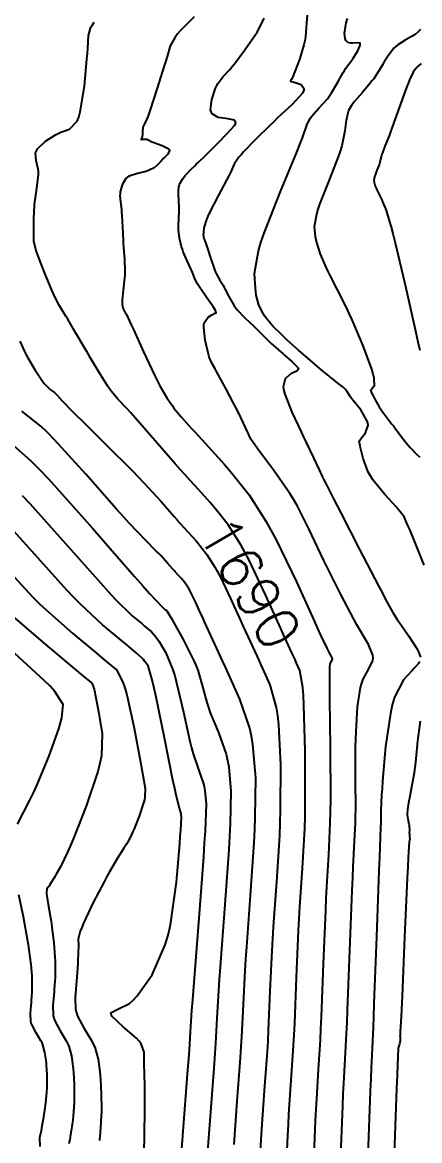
# Model space of a CAD drawing. Header units: metres. Extents: x 837117 to 838479, y 1189012 to 1191015.
# Drawn here: x 837626.3 to 837662.7, y 1189890.9 to 1189993.2 of the extents above; entities that cross this region are included whole.
import ezdxf

# ---------------------------------------------------------------- set-up
doc = ezdxf.new("R2010")
doc.units = ezdxf.units.M
doc.header["$LTSCALE"] = 0.3
doc.layers.add('COTAS 10', color=1, linetype='Continuous')
doc.layers.add('COTAS INT', color=252, linetype='Continuous')
doc.styles.get("Standard").update_dxf_attribs({"font": 'simplex.shx'})

msp = doc.modelspace()

# ---------------------------------------------------------------- linework, layer by layer
at = {"layer": 'COTAS 10'}
for points in [[(837650.42, 1189887.27), (837650.6, 1189891.33), (837650.65, 1189892.34), (837650.7, 1189893.31), (837650.91, 1189896.42), (837651.12, 1189899.57), (837651.18, 1189900.56), (837651.23, 1189901.6), (837651.41, 1189905.81), (837651.59, 1189910.11), (837651.65, 1189911.21), (837651.71, 1189912.28), (837651.95, 1189915.81), (837652.15, 1189919.45), (837652.18, 1189920.58), (837652.2, 1189921.77), (837652.19, 1189926.52), (837652.07, 1189930.76), (837652.03, 1189931.63), (837651.97, 1189932.36), (837651.7, 1189933.92), (837651.41, 1189934.58), (837651.33, 1189934.75), (837651.26, 1189934.91), (837651, 1189935.46), (837650.49, 1189936.59), (837650.25, 1189937.12), (837649.96, 1189937.75), (837648.58, 1189940.79), (837647.05, 1189944.01), (837646.66, 1189944.75), (837646.3, 1189945.41), (837645.13, 1189947.25), (837644.07, 1189948.6), (837643.78, 1189948.95), (837643.49, 1189949.3), (837642.43, 1189950.47), (837641.66, 1189951.31), (837641.17, 1189951.85), (837640.75, 1189952.32), (837640.3, 1189952.83), (837636.62, 1189957.05), (837636.23, 1189957.49), (837635.89, 1189957.87), (837635.05, 1189958.76), (837634.46, 1189959.45), (837634.28, 1189959.7), (837634.09, 1189959.97), (837633.34, 1189961.18), (837632.53, 1189962.57), (837632.3, 1189962.96), (837632.07, 1189963.35), (837631.22, 1189964.79), (837630.47, 1189966.06), (837630.3, 1189966.34), (837630.14, 1189966.6), (837629.72, 1189967.29), (837629.31, 1189968.07), (837629.17, 1189968.38), (837629.02, 1189968.74), (837628.34, 1189970.35), (837627.72, 1189971.94), (837627.6, 1189972.27), (837627.51, 1189972.56), (837627.35, 1189973.2), (837627.35, 1189973.73), (837627.35, 1189973.94), (837627.35, 1189974.18), (837627.37, 1189975.27), (837627.43, 1189976.52), (837627.46, 1189976.85), (837627.5, 1189977.18), (837627.67, 1189978.31), (837627.78, 1189979.33), (837627.78, 1189979.58), (837627.76, 1189979.82), (837627.57, 1189980.6), (837627.53, 1189981.3), (837627.6, 1189981.49), (837627.71, 1189981.68), (837628.43, 1189982.36), (837629.34, 1189982.94), (837629.58, 1189983.07), (837629.82, 1189983.18), (837630.64, 1189983.47), (837631.32, 1189984.19), (837631.47, 1189984.57), (837631.61, 1189985.04), (837631.99, 1189987.41), (837632.22, 1189989.88), (837632.27, 1189990.41), (837632.3, 1189990.88), (837632.36, 1189992.03), (837632.58, 1189992.8), (837632.72, 1189993.03), (837632.88, 1189993.27)], [(837662.75, 1189992.6), (837662.53, 1189992.38), (837662.24, 1189992.14), (837662.12, 1189992.06), (837661.98, 1189991.97), (837661.34, 1189991.63), (837660.66, 1189991.19), (837660.49, 1189991.05), (837660.33, 1189990.9), (837659.84, 1189990.28), (837659.43, 1189989.63), (837659.32, 1189989.46), (837659.22, 1189989.29), (837658.88, 1189988.71), (837658.46, 1189988.08), (837658.3, 1189987.88), (837658.14, 1189987.67), (837657.4, 1189986.8), (837656.7, 1189985.99), (837656.56, 1189985.8), (837656.43, 1189985.64), (837656.16, 1189985.19), (837656.02, 1189984.7), (837655.99, 1189984.51), (837655.95, 1189984.29), (837655.83, 1189983.32), (837655.53, 1189981.93), (837655.38, 1189981.46), (837655.2, 1189980.94), (837654.34, 1189978.75), (837653.5, 1189976.61), (837653.34, 1189976.13), (837653.21, 1189975.7), (837653.02, 1189974.53), (837653.1, 1189973.63), (837653.16, 1189973.36), (837653.23, 1189973.09), (837653.57, 1189972.02), (837654.07, 1189970.83), (837654.23, 1189970.49), (837654.4, 1189970.13), (837655.11, 1189968.77), (837655.94, 1189967.13), (837656.19, 1189966.59), (837656.45, 1189966.01), (837657.45, 1189963.64), (837658.25, 1189961.49), (837658.38, 1189961.06), (837658.48, 1189960.69), (837658.49, 1189959.95), (837658.29, 1189959.71), (837658.25, 1189959.66), (837658.22, 1189959.62), (837658.16, 1189959.55), (837658.22, 1189959.41), (837658.26, 1189959.33), (837658.31, 1189959.23), (837658.6, 1189958.69), (837658.97, 1189958.04), (837659.09, 1189957.86), (837659.21, 1189957.69), (837659.66, 1189957.07), (837660.13, 1189956.47), (837660.26, 1189956.3), (837660.38, 1189956.14), (837660.81, 1189955.56), (837661.21, 1189955.02), (837661.32, 1189954.88), (837661.43, 1189954.75), (837661.8, 1189954.33), (837662.42, 1189953.7), (837662.69, 1189953.44)], [(837637.45, 1189889.24), (837637.5, 1189891.94), (837637.51, 1189893.19), (837637.52, 1189894.67), (837637.52, 1189895.26), (837637.52, 1189895.78), (837637.49, 1189897.05), (837637.46, 1189897.84), (837637.45, 1189898.05), (837637.45, 1189898.26), (837637.46, 1189898.97), (837637.17, 1189899.75), (837636.99, 1189899.99), (837636.76, 1189900.25), (837635.55, 1189901.29), (837634.54, 1189902.23), (837634.44, 1189902.41), (837634.42, 1189902.57), (837634.98, 1189902.88), (837636.13, 1189903.44), (837636.47, 1189903.75), (837636.82, 1189904.12), (837638.18, 1189906.05), (837639.39, 1189908.79), (837639.65, 1189909.68), (837639.88, 1189910.63), (837640.43, 1189914.53), (837640.71, 1189918.05), (837640.76, 1189918.75), (837640.8, 1189919.33), (837640.86, 1189920.46), (837640.83, 1189920.81), (837640.81, 1189920.9), (837640.79, 1189921), (837640.68, 1189921.31), (837640.38, 1189922.49), (837640.25, 1189923.12), (837640.09, 1189923.88), (837639.31, 1189927.75), (837638.51, 1189931.63), (837638.34, 1189932.41), (837638.18, 1189933.06), (837637.81, 1189934.33), (837637.5, 1189934.78), (837637.39, 1189934.91), (837637.26, 1189935.04), (837636.72, 1189935.54), (837635.87, 1189936.25), (837635.56, 1189936.51), (837635.21, 1189936.8), (837633.66, 1189938.1), (837631.66, 1189939.94), (837631.04, 1189940.58), (837630.38, 1189941.27), (837627.72, 1189944.22), (837625.28, 1189946.95)]]:
    msp.add_lwpolyline(points, dxfattribs=at)
at = {"layer": 'COTAS INT'}
for points in [[(837652.43, 1189994.59), (837652.32, 1189993.19), (837652.22, 1189991.91), (837652.16, 1189991.55), (837652.08, 1189991.19), (837651.68, 1189989.85), (837651.25, 1189988.74), (837651.16, 1189988.52), (837651.08, 1189988.33), (837650.91, 1189987.97), (837650.85, 1189987.88), (837650.85, 1189987.86), (837650.85, 1189987.85), (837650.88, 1189987.83), (837651.07, 1189987.79), (837651.16, 1189987.77), (837651.27, 1189987.74), (837651.83, 1189987.57), (837652.11, 1189987.17), (837652.05, 1189986.99), (837651.93, 1189986.77), (837650.99, 1189985.74), (837649.67, 1189984.5), (837649.31, 1189984.15), (837648.94, 1189983.8), (837647.63, 1189982.52), (837646.54, 1189981.39), (837646.32, 1189981.13), (837646.12, 1189980.9), (837645.7, 1189980.25), (837645.35, 1189979.5), (837645.21, 1189979.21), (837645.03, 1189978.87), (837644.22, 1189977.35), (837643.44, 1189975.83), (837643.29, 1189975.49), (837643.16, 1189975.2), (837642.92, 1189974.44), (837642.88, 1189974.01), (837642.88, 1189973.91), (837642.87, 1189973.83), (837642.88, 1189973.61), (837642.91, 1189973.47), (837642.93, 1189973.43), (837642.94, 1189973.39), (837643, 1189973.24), (837643.13, 1189972.9), (837643.19, 1189972.74), (837643.25, 1189972.54), (837643.56, 1189971.6), (837643.9, 1189970.61), (837643.99, 1189970.39), (837644.08, 1189970.19), (837644.37, 1189969.65), (837644.68, 1189969.18), (837644.76, 1189969.02), (837644.85, 1189968.85), (837645.2, 1189968.14), (837645.65, 1189967.36), (837645.81, 1189967.14), (837645.98, 1189966.93), (837646.7, 1189966.17), (837647.45, 1189965.47), (837647.63, 1189965.29), (837647.81, 1189965.12), (837648.36, 1189964.57), (837648.83, 1189964.1), (837648.96, 1189963.98), (837649.08, 1189963.86), (837649.51, 1189963.48), (837649.98, 1189963.06), (837650.14, 1189962.93), (837650.3, 1189962.79), (837650.98, 1189962.21), (837651.5, 1189961.69), (837651.56, 1189961.58), (837651.59, 1189961.49), (837651.42, 1189961.3), (837651.01, 1189961.14), (837650.89, 1189961.07), (837650.78, 1189961), (837650.36, 1189960.61), (837650.19, 1189959.87), (837650.24, 1189959.56), (837650.33, 1189959.21), (837650.97, 1189957.56), (837651.82, 1189955.75), (837652.04, 1189955.28), (837652.25, 1189954.84), (837652.94, 1189953.37), (837653.46, 1189952.27), (837653.56, 1189952.06), (837653.64, 1189951.89), (837653.77, 1189951.62), (837653.77, 1189951.6), (837653.77, 1189951.6), (837653.78, 1189951.6), (837653.79, 1189951.58), (837653.85, 1189951.47), (837653.89, 1189951.39), (837653.93, 1189951.31), (837654.16, 1189950.86), (837654.79, 1189949.62), (837655.09, 1189949.04), (837655.44, 1189948.35), (837657.16, 1189945), (837658.89, 1189941.66), (837659.25, 1189940.98), (837659.55, 1189940.4), (837660.21, 1189939.22), (837660.62, 1189938.59), (837660.77, 1189938.36), (837660.94, 1189938.12), (837661.66, 1189937.06), (837662.33, 1189936.03), (837662.46, 1189935.81), (837662.57, 1189935.61), (837662.74, 1189935.12)], [(837642.03, 1189993.75), (837640.76, 1189992.48), (837640.5, 1189992.18), (837640.29, 1189991.9), (837639.85, 1189991.11), (837639.56, 1189990.13), (837639.44, 1189989.73), (837639.3, 1189989.28), (837638.65, 1189987.21), (837638.01, 1189985.24), (837637.88, 1189984.86), (837637.76, 1189984.54), (837637.5, 1189983.96), (837637.39, 1189983.78), (837637.36, 1189983.71), (837637.35, 1189983.63), (837637.32, 1189983.28), (837637.3, 1189982.93), (837637.28, 1189982.86), (837637.27, 1189982.79), (837637.2, 1189982.62), (837637.17, 1189982.55), (837637.18, 1189982.53), (837637.2, 1189982.53), (837637.36, 1189982.55), (837637.58, 1189982.56), (837637.64, 1189982.56), (837637.69, 1189982.54), (837637.87, 1189982.46), (837638.17, 1189982.32), (837638.29, 1189982.27), (837638.43, 1189982.21), (837639.1, 1189981.97), (837639.66, 1189981.69), (837639.73, 1189981.6), (837639.77, 1189981.52), (837639.63, 1189981.19), (837639.31, 1189980.87), (837639.23, 1189980.8), (837639.17, 1189980.72), (837638.96, 1189980.49), (837638.77, 1189980.28), (837638.71, 1189980.22), (837638.64, 1189980.16), (837638.36, 1189979.92), (837637.93, 1189979.7), (837637.78, 1189979.64), (837637.6, 1189979.58), (837636.84, 1189979.42), (837636.09, 1189979.16), (837635.93, 1189979.06), (837635.79, 1189978.94), (837635.43, 1189978.38), (837635.27, 1189977.74), (837635.25, 1189977.57), (837635.24, 1189977.4), (837635.28, 1189976.81), (837635.37, 1189976.11), (837635.39, 1189975.87), (837635.41, 1189975.61), (837635.47, 1189974.51), (837635.53, 1189973.3), (837635.55, 1189972.98), (837635.56, 1189972.66), (837635.65, 1189971.55), (837635.68, 1189970.46), (837635.68, 1189970.15), (837635.66, 1189969.85), (837635.55, 1189968.74), (837635.45, 1189967.8), (837635.44, 1189967.6), (837635.44, 1189967.43), (837635.53, 1189967.01), (837635.67, 1189966.78), (837635.7, 1189966.72), (837635.73, 1189966.67), (837635.83, 1189966.5), (837636.13, 1189965.88), (837636.28, 1189965.55), (837636.47, 1189965.14), (837637.41, 1189963.07), (837638.44, 1189960.88), (837638.68, 1189960.4), (837638.9, 1189959.97), (837639.53, 1189958.86), (837640.04, 1189958.13), (837640.18, 1189957.94), (837640.32, 1189957.75), (837640.83, 1189957.13), (837641.53, 1189956.35), (837641.79, 1189956.06), (837642.08, 1189955.75), (837643.34, 1189954.4), (837644.8, 1189952.78), (837645.2, 1189952.31), (837645.6, 1189951.82), (837647.05, 1189949.98), (837648.6, 1189947.58), (837649.06, 1189946.76), (837649.54, 1189945.86), (837651.39, 1189942.02), (837653, 1189938.47), (837653.32, 1189937.75), (837653.6, 1189937.15), (837654.16, 1189935.96), (837654.36, 1189935.58), (837654.41, 1189935.5), (837654.45, 1189935.41), (837654.58, 1189935.19), (837654.65, 1189935.02), (837654.66, 1189934.98), (837654.66, 1189934.94), (837654.59, 1189934.81), (837654.5, 1189934.65), (837654.48, 1189934.58), (837654.46, 1189934.52), (837654.42, 1189934.22), (837654.41, 1189932.88), (837654.41, 1189932.16), (837654.42, 1189931.29), (837654.47, 1189926.89), (837654.5, 1189922.1), (837654.48, 1189920.98), (837654.46, 1189919.96), (837654.33, 1189917.05), (837654.15, 1189914.11), (837654.09, 1189913.07), (837654.04, 1189911.94), (837653.84, 1189907.05), (837653.65, 1189902.21), (837653.6, 1189901.11), (837653.55, 1189900.11), (837653.38, 1189897.39), (837653.21, 1189894.71), (837653.16, 1189893.75), (837653.11, 1189892.68), (837652.92, 1189888.03)], [(837655.41, 1189888.79), (837655.62, 1189894.04), (837655.67, 1189895.15), (837655.72, 1189896.11), (837655.84, 1189898.36), (837655.97, 1189900.67), (837656.02, 1189901.66), (837656.07, 1189902.82), (837656.28, 1189908.29), (837656.49, 1189913.77), (837656.54, 1189914.93), (837656.58, 1189915.94), (837656.71, 1189918.29), (837656.79, 1189919.98), (837656.8, 1189920.57), (837656.81, 1189921.22), (837656.79, 1189923.99), (837656.8, 1189926.91), (837656.81, 1189927.64), (837656.84, 1189928.33), (837656.98, 1189930.58), (837657.26, 1189932.35), (837657.36, 1189932.75), (837657.48, 1189933.11), (837658.02, 1189934.07), (837658.39, 1189934.83), (837658.4, 1189935.07), (837658.37, 1189935.32), (837657.97, 1189936.29), (837657.18, 1189937.63), (837656.92, 1189938.1), (837656.64, 1189938.62), (837655.46, 1189940.86), (837654.23, 1189943.32), (837653.91, 1189943.97), (837653.6, 1189944.61), (837652.56, 1189946.83), (837651.48, 1189948.96), (837651.14, 1189949.55), (837650.78, 1189950.13), (837649.33, 1189952.23), (837648.05, 1189953.94), (837647.8, 1189954.27), (837647.59, 1189954.56), (837647.22, 1189955.1), (837647.07, 1189955.43), (837647, 1189955.57), (837646.92, 1189955.75), (837646.54, 1189956.56), (837646.02, 1189957.64), (837645.85, 1189957.98), (837645.67, 1189958.33), (837644.93, 1189959.74), (837644.24, 1189961.01), (837644.09, 1189961.28), (837643.96, 1189961.52), (837643.64, 1189962.05), (837643.43, 1189962.55), (837643.36, 1189962.76), (837643.3, 1189963), (837643.04, 1189964.15), (837642.91, 1189965.3), (837642.92, 1189965.54), (837642.96, 1189965.75), (837643.3, 1189966.26), (837643.71, 1189966.5), (837643.79, 1189966.54), (837643.87, 1189966.58), (837644.05, 1189966.66), (837643.98, 1189966.88), (837643.9, 1189967.01), (837643.8, 1189967.18), (837643.2, 1189968.03), (837642.56, 1189968.96), (837642.43, 1189969.17), (837642.31, 1189969.35), (837642.07, 1189969.87), (837641.89, 1189970.34), (837641.82, 1189970.51), (837641.74, 1189970.68), (837641.39, 1189971.43), (837641.03, 1189972.25), (837640.95, 1189972.48), (837640.88, 1189972.7), (837640.69, 1189973.5), (837640.6, 1189974.26), (837640.59, 1189974.46), (837640.59, 1189974.65), (837640.62, 1189975.3), (837640.66, 1189975.93), (837640.67, 1189976.11), (837640.67, 1189976.29), (837640.64, 1189976.95), (837640.6, 1189977.55), (837640.6, 1189977.69), (837640.6, 1189977.81), (837640.62, 1189978.15), (837640.7, 1189978.42), (837640.73, 1189978.5), (837640.77, 1189978.58), (837640.96, 1189978.9), (837641.22, 1189979.22), (837641.3, 1189979.31), (837641.38, 1189979.4), (837641.7, 1189979.74), (837642.11, 1189980.15), (837642.24, 1189980.28), (837642.4, 1189980.43), (837643.03, 1189981.04), (837643.76, 1189981.76), (837643.98, 1189981.98), (837644.21, 1189982.2), (837645.06, 1189983.06), (837645.71, 1189983.8), (837645.8, 1189983.95), (837645.85, 1189984.07), (837645.72, 1189984.3), (837645.26, 1189984.37), (837645.11, 1189984.4), (837644.94, 1189984.43), (837644.24, 1189984.54), (837643.67, 1189984.87), (837643.59, 1189985.04), (837643.54, 1189985.23), (837643.64, 1189986.19), (837643.99, 1189987.22), (837644.1, 1189987.46), (837644.22, 1189987.67), (837644.68, 1189988.28), (837645.3, 1189988.94), (837645.5, 1189989.19), (837645.73, 1189989.46), (837646.68, 1189990.72), (837647.59, 1189992.04), (837647.79, 1189992.36), (837647.97, 1189992.67), (837648.43, 1189993.63)], [(837663.09, 1189943.56), (837662.4, 1189945.23), (837661.75, 1189946.82), (837661.62, 1189947.14), (837661.5, 1189947.41), (837661.26, 1189947.97), (837660.92, 1189948.42), (837660.74, 1189948.62), (837660.53, 1189948.86), (837659.48, 1189950.02), (837658.39, 1189951.36), (837658.16, 1189951.73), (837657.96, 1189952.08), (837657.49, 1189953.32), (837657.26, 1189954.29), (837657.22, 1189954.48), (837657.19, 1189954.63), (837657.13, 1189954.87), (837657.13, 1189954.88), (837657.13, 1189954.88), (837657.12, 1189954.88), (837657.12, 1189954.89), (837657.12, 1189954.9), (837657.12, 1189954.91), (837657.12, 1189954.91), (837657.22, 1189955.03), (837657.28, 1189955.11), (837657.35, 1189955.2), (837657.72, 1189955.68), (837657.94, 1189956.36), (837657.91, 1189956.58), (837657.84, 1189956.81), (837657.27, 1189957.76), (837656.58, 1189958.64), (837656.44, 1189958.82), (837656.32, 1189958.99), (837656.05, 1189959.39), (837655.84, 1189959.67), (837655.75, 1189959.76), (837655.65, 1189959.85), (837655.19, 1189960.23), (837654.65, 1189960.64), (837654.49, 1189960.76), (837654.34, 1189960.89), (837653.78, 1189961.35), (837653.11, 1189961.93), (837652.88, 1189962.12), (837652.64, 1189962.33), (837651.61, 1189963.22), (837650.55, 1189964.16), (837650.29, 1189964.4), (837650.04, 1189964.63), (837649.24, 1189965.42), (837648.61, 1189966.16), (837648.46, 1189966.37), (837648.33, 1189966.58), (837647.95, 1189967.35), (837647.71, 1189968.27), (837647.67, 1189968.57), (837647.63, 1189968.9), (837647.56, 1189970.26), (837647.91, 1189972.33), (837648.14, 1189973.1), (837648.43, 1189973.96), (837649.92, 1189977.77), (837651.42, 1189981.35), (837651.71, 1189982.07), (837651.95, 1189982.67), (837652.34, 1189983.82), (837652.54, 1189984.29), (837652.65, 1189984.45), (837652.78, 1189984.62), (837653.45, 1189985.38), (837654.22, 1189986.26), (837654.41, 1189986.52), (837654.6, 1189986.78), (837655.19, 1189987.77), (837655.66, 1189988.65), (837655.78, 1189988.84), (837655.88, 1189989.01), (837656.18, 1189989.43), (837656.46, 1189989.79), (837656.55, 1189989.91), (837656.64, 1189990.05), (837657, 1189990.65), (837657.23, 1189991.17), (837657.23, 1189991.26), (837657.21, 1189991.33), (837656.94, 1189991.38), (837656.54, 1189991.33), (837656.44, 1189991.33), (837656.36, 1189991.33), (837656.09, 1189991.4), (837655.91, 1189991.6), (837655.87, 1189991.68), (837655.84, 1189991.77), (837655.8, 1189992.22), (837655.95, 1189993.19), (837656.05, 1189993.61)], [(837662.79, 1189989.49), (837662.55, 1189989.26), (837662.4, 1189989.14), (837662.35, 1189989.08), (837662.3, 1189989.02), (837662.08, 1189988.7), (837661.74, 1189987.98), (837661.61, 1189987.66), (837661.47, 1189987.29), (837660.81, 1189985.5), (837660.15, 1189983.65), (837659.99, 1189983.23), (837659.86, 1189982.87), (837659.48, 1189981.91), (837659.25, 1189981.31), (837659.2, 1189981.18), (837659.16, 1189981.06), (837659.09, 1189980.73), (837659.02, 1189980.42), (837658.99, 1189980.32), (837658.95, 1189980.21), (837658.76, 1189979.73), (837658.58, 1189979.26), (837658.54, 1189979.15), (837658.52, 1189979.06), (837658.47, 1189978.8), (837658.49, 1189978.61), (837658.5, 1189978.55), (837658.52, 1189978.49), (837658.59, 1189978.25), (837658.7, 1189978), (837658.74, 1189977.92), (837658.78, 1189977.84), (837658.93, 1189977.54), (837659.13, 1189977.13), (837659.2, 1189976.99), (837659.27, 1189976.82), (837659.57, 1189976.1), (837660.06, 1189974.5), (837660.24, 1189973.78), (837660.45, 1189972.94), (837661.4, 1189968.93), (837662.32, 1189964.86), (837662.51, 1189963.99), (837662.67, 1189963.23)], [(837626.07, 1189964.05), (837626.51, 1189963.1), (837626.66, 1189962.82), (837626.82, 1189962.53), (837627.49, 1189961.4), (837628.15, 1189960.4), (837628.31, 1189960.19), (837628.46, 1189960.02), (837628.88, 1189959.62), (837629.25, 1189959.35), (837629.37, 1189959.24), (837629.49, 1189959.13), (837629.97, 1189958.61), (837630.9, 1189957.63), (837631.3, 1189957.22), (837631.77, 1189956.76), (837633.98, 1189954.58), (837636.35, 1189952.22), (837636.91, 1189951.64), (837637.44, 1189951.09), (837639, 1189949.37), (837640.19, 1189948.01), (837640.47, 1189947.7), (837640.48, 1189947.68), (837640.73, 1189947.4), (837641.52, 1189946.54), (837642.18, 1189945.81), (837642.36, 1189945.59), (837642.54, 1189945.37), (837643.2, 1189944.53), (837643.93, 1189943.38), (837644.16, 1189942.96), (837644.4, 1189942.51), (837645.36, 1189940.5), (837646.3, 1189938.43), (837646.53, 1189937.93), (837646.73, 1189937.47), (837647.76, 1189935.25), (837647.94, 1189934.85), (837648.11, 1189934.48), (837648.28, 1189934.1), (837648.95, 1189932.61), (837649.53, 1189930.54), (837649.65, 1189929.78), (837649.74, 1189928.95), (837649.93, 1189925.31), (837649.91, 1189921.13), (837649.87, 1189919.97), (837649.83, 1189918.8), (837649.57, 1189914.57), (837649.27, 1189910.45), (837649.2, 1189909.35), (837649.14, 1189908.28), (837648.97, 1189904.57), (837648.81, 1189900.99), (837648.76, 1189900), (837648.7, 1189899.02), (837648.45, 1189895.45), (837648.2, 1189891.91), (837648.14, 1189890.94), (837648.08, 1189889.97)], [(837645.69, 1189890.51), (837645.98, 1189894.48), (837646.27, 1189898.47), (837646.34, 1189899.45), (837646.39, 1189900.39), (837646.54, 1189903.33), (837646.7, 1189906.45), (837646.76, 1189907.49), (837646.84, 1189908.62), (837647.19, 1189913.33), (837647.51, 1189918.16), (837647.57, 1189919.36), (837647.61, 1189920.49), (837647.66, 1189924.09), (837647.41, 1189927.15), (837647.27, 1189927.94), (837647.09, 1189928.71), (837646.2, 1189931.3), (837645.16, 1189933.62), (837644.89, 1189934.21), (837644.62, 1189934.79), (837643.74, 1189936.72), (837642.98, 1189938.36), (837642.81, 1189938.75), (837642.64, 1189939.11), (837642.14, 1189940.2), (837641.76, 1189941), (837641.66, 1189941.18), (837641.57, 1189941.35), (837641.28, 1189941.81), (837641.02, 1189942.15), (837640.94, 1189942.23), (837640.87, 1189942.32), (837640.61, 1189942.61), (837640.29, 1189942.96), (837640.19, 1189943.07), (837640.07, 1189943.2), (837639.6, 1189943.74), (837638.98, 1189944.43), (837638.77, 1189944.65), (837638.54, 1189944.88), (837637.6, 1189945.82), (837636.12, 1189947.38), (837635.56, 1189947.99), (837634.93, 1189948.69), (837632.13, 1189951.88), (837629.26, 1189955.03), (837628.6, 1189955.7), (837627.99, 1189956.28), (837626.27, 1189957.64)], [(837625.23, 1189954.74), (837627.07, 1189953.15), (837627.83, 1189952.38), (837628.7, 1189951.46), (837632.72, 1189946.95), (837636.58, 1189942.53), (837637.33, 1189941.67), (837637.96, 1189940.97), (837639.09, 1189939.73), (837639.31, 1189939.54), (837639.36, 1189939.5), (837639.41, 1189939.46), (837639.53, 1189939.36), (837639.82, 1189938.91), (837639.96, 1189938.66), (837640.14, 1189938.34), (837641.04, 1189936.74), (837641.98, 1189934.87), (837642.18, 1189934.4), (837642.36, 1189933.95), (837642.79, 1189932.45), (837643.18, 1189930.97), (837643.33, 1189930.52), (837643.5, 1189930.05), (837644.25, 1189928.23), (837644.95, 1189926.24), (837645.09, 1189925.66), (837645.2, 1189925.08), (837645.39, 1189922.88), (837645.32, 1189919.85), (837645.27, 1189918.74), (837645.2, 1189917.51), (837644.81, 1189912.09), (837644.4, 1189906.79), (837644.32, 1189905.63), (837644.25, 1189904.62), (837644.1, 1189902.09), (837643.98, 1189899.78), (837643.92, 1189898.9), (837643.85, 1189897.92), (837643.52, 1189893.51), (837643.18, 1189889.11)], [(837626.29, 1189949.94), (837626.99, 1189949.21), (837630.22, 1189945.58), (837633.48, 1189941.9), (837634.19, 1189941.12), (837634.81, 1189940.45), (837636.37, 1189938.91), (837637.26, 1189938.17), (837637.46, 1189938), (837637.64, 1189937.85), (837638.12, 1189937.45), (837638.54, 1189936.98), (837638.67, 1189936.78), (837638.82, 1189936.56), (837639.43, 1189935.53), (837640.08, 1189933.97), (837640.26, 1189933.41), (837640.43, 1189932.79), (837641.05, 1189930.1), (837641.63, 1189927.43), (837641.79, 1189926.82), (837641.94, 1189926.27), (837642.46, 1189924.77), (837642.87, 1189923.62), (837642.95, 1189923.28), (837643.01, 1189922.94), (837643.13, 1189921.67), (837643.03, 1189919.22), (837642.96, 1189918.13), (837642.88, 1189916.87), (837642.43, 1189910.85), (837641.96, 1189904.96), (837641.87, 1189903.77), (837641.8, 1189902.79), (837641.67, 1189900.85), (837641.56, 1189899.17), (837641.5, 1189898.35), (837641.43, 1189897.37), (837640.68, 1189887.7)], [(837625.22, 1189942.85), (837627.27, 1189940.64), (837627.89, 1189940.03), (837628.52, 1189939.43), (837630.94, 1189937.29), (837633.1, 1189935.49), (837633.56, 1189935.1), (837633.96, 1189934.76), (837634.92, 1189933.96), (837635.51, 1189932.85), (837635.69, 1189932.32), (837635.86, 1189931.69), (837636.54, 1189928.62), (837637.12, 1189925.52), (837637.34, 1189924.33), (837637.55, 1189923.1), (837637.53, 1189922.34), (837637.48, 1189922.08), (837637.41, 1189921.79), (837637, 1189920.57), (837636.54, 1189919.42), (837636.43, 1189919.17), (837636.34, 1189918.96), (837636.1, 1189918.45), (837635.83, 1189918.01), (837635.73, 1189917.83), (837635.6, 1189917.64), (837635.03, 1189916.74), (837634.28, 1189915.47), (837634.04, 1189915.04), (837633.79, 1189914.57), (837632.77, 1189912.61), (837631.9, 1189910.77), (837631.74, 1189910.39), (837631.61, 1189910.06), (837631.42, 1189909.32), (837631.44, 1189908.75), (837631.44, 1189908.52), (837631.43, 1189908.27), (837631.38, 1189907.11), (837631.3, 1189905.81), (837631.27, 1189905.47), (837631.24, 1189905.13), (837631.13, 1189903.98), (837631.18, 1189902.88), (837631.26, 1189902.57), (837631.36, 1189902.27), (837631.98, 1189901.15), (837632.65, 1189900.03), (837632.8, 1189899.72), (837632.93, 1189899.42), (837633.24, 1189898.32), (837633.4, 1189897.17), (837633.43, 1189896.83), (837633.46, 1189896.48), (837633.53, 1189895.14), (837633.54, 1189893.82), (837633.54, 1189893.48), (837633.53, 1189893.16), (837633.47, 1189892.07), (837633.39, 1189891.22), (837633.37, 1189891.03), (837633.36, 1189890.88)], [(837625.37, 1189938.92), (837628.22, 1189936.48), (837631.86, 1189933.43), (837632.63, 1189932.79), (837632.79, 1189932.5), (837632.83, 1189932.36), (837632.88, 1189932.2), (837633.05, 1189931.41), (837633.25, 1189930.32), (837633.31, 1189929.97), (837633.37, 1189929.6), (837633.61, 1189928.11), (837633.54, 1189926.11), (837633.41, 1189925.43), (837633.23, 1189924.68), (837632.16, 1189921.5), (837630.95, 1189918.48), (837630.68, 1189917.83), (837630.44, 1189917.27), (837629.81, 1189915.95), (837629.42, 1189915.26), (837629.32, 1189915.09), (837629.23, 1189914.94), (837628.96, 1189914.51), (837628.77, 1189914.21), (837628.72, 1189914.15), (837628.68, 1189914.09), (837628.55, 1189913.94), (837628.51, 1189913.63), (837628.52, 1189913.47), (837628.55, 1189913.28), (837628.7, 1189912.32), (837628.91, 1189911.11), (837628.97, 1189910.75), (837629.02, 1189910.39), (837629.18, 1189909.02), (837629.29, 1189907.67), (837629.31, 1189907.31), (837629.31, 1189906.97), (837629.3, 1189905.8), (837629.23, 1189904.74), (837629.21, 1189904.46), (837629.18, 1189904.19), (837629.09, 1189903.25), (837629.13, 1189902.35), (837629.19, 1189902.1), (837629.28, 1189901.85), (837629.78, 1189900.94), (837630.33, 1189900.02), (837630.45, 1189899.77), (837630.56, 1189899.52), (837630.81, 1189898.63), (837630.94, 1189897.69), (837630.97, 1189897.41), (837630.99, 1189897.12), (837631.05, 1189896.03), (837631.06, 1189894.95), (837631.06, 1189894.68), (837631.05, 1189894.41), (837631, 1189893.52), (837630.93, 1189892.76), (837630.9, 1189892.56), (837630.88, 1189892.38), (837630.79, 1189891.77), (837630.7, 1189891.25), (837630.68, 1189891.12), (837630.65, 1189890.99), (837630.56, 1189890.58)], [(837625.88, 1189919.86), (837627.01, 1189922.04), (837627.32, 1189922.7), (837627.63, 1189923.39), (837628.76, 1189926.1), (837629.64, 1189928.57), (837629.8, 1189929.11), (837629.92, 1189929.59), (837630.04, 1189930.79), (837629.28, 1189931.99), (837628.85, 1189932.47), (837628.32, 1189933), (837625.62, 1189935.46)], [(837662.69, 1189934.72), (837662.57, 1189934.55), (837662.27, 1189934.25), (837662.13, 1189934.1), (837661.97, 1189933.92), (837661.19, 1189933.05), (837660.37, 1189931.47), (837660.19, 1189930.85), (837660.02, 1189930.15), (837659.55, 1189926.95), (837659.27, 1189923.79), (837659.22, 1189923.11), (837659.18, 1189922.52), (837659.12, 1189921.1), (837659.12, 1189920.33), (837659.12, 1189920.16), (837659.12, 1189919.99), (837659.09, 1189919.53), (837659.02, 1189917.77), (837658.98, 1189916.79), (837658.94, 1189915.6), (837658.71, 1189909.53), (837658.48, 1189903.43), (837658.44, 1189902.22), (837658.4, 1189901.22), (837658.31, 1189899.33), (837658.22, 1189897.52), (837658.19, 1189896.55), (837658.14, 1189895.39), (837657.91, 1189889.54)], [(837660.36, 1189889.62), (837660.58, 1189895.69), (837660.63, 1189896.85), (837660.66, 1189897.79), (837660.72, 1189899.32), (837660.73, 1189899.39), (837660.74, 1189899.41), (837660.74, 1189899.43), (837660.78, 1189899.52), (837660.81, 1189899.61), (837660.82, 1189899.64), (837660.83, 1189899.66), (837660.85, 1189899.76), (837660.87, 1189899.85), (837660.87, 1189899.88), (837660.88, 1189899.9), (837660.9, 1189899.99), (837660.92, 1189900.08), (837660.92, 1189900.11), (837660.92, 1189900.13), (837660.92, 1189900.22), (837660.9, 1189900.31), (837660.9, 1189900.33), (837660.9, 1189900.36), (837660.89, 1189900.47), (837660.9, 1189900.59), (837660.9, 1189900.63), (837660.9, 1189900.67), (837660.92, 1189900.82), (837660.99, 1189902.25), (837661.08, 1189904.14), (837661.32, 1189909.51), (837661.56, 1189914.89), (837661.61, 1189915.93), (837661.65, 1189916.78), (837661.74, 1189918.23), (837661.77, 1189918.41), (837661.78, 1189918.46), (837661.78, 1189918.51), (837661.77, 1189918.69), (837661.75, 1189918.89), (837661.75, 1189918.96), (837661.74, 1189919.03), (837661.75, 1189919.32), (837661.74, 1189919.64), (837661.73, 1189919.73), (837661.71, 1189919.82), (837661.64, 1189920.16), (837661.57, 1189920.52), (837661.56, 1189920.64), (837661.56, 1189920.75), (837661.58, 1189921.2), (837661.67, 1189921.81), (837661.71, 1189922.02), (837661.75, 1189922.25), (837661.95, 1189923.25), (837662.18, 1189924.59), (837662.24, 1189925.03), (837662.3, 1189925.5), (837662.51, 1189927.46), (837662.74, 1189929.28)], [(837627.93, 1189890.35), (837627.9, 1189891.16), (837628.05, 1189891.81), (837628.09, 1189892.01), (837628.13, 1189892.22), (837628.28, 1189893.04), (837628.4, 1189893.88), (837628.43, 1189894.09), (837628.46, 1189894.29), (837628.53, 1189894.98), (837628.57, 1189895.67), (837628.57, 1189895.87), (837628.58, 1189896.09), (837628.57, 1189896.92), (837628.53, 1189897.77), (837628.51, 1189897.99), (837628.49, 1189898.21), (837628.38, 1189898.94), (837628.19, 1189899.63), (837628.11, 1189899.82), (837628.01, 1189900.02), (837627.58, 1189900.73), (837627.2, 1189901.44), (837627.13, 1189901.63), (837627.08, 1189901.82), (837627.05, 1189902.52), (837627.12, 1189903.25), (837627.14, 1189903.46), (837627.16, 1189903.68), (837627.21, 1189904.5), (837627.22, 1189905.41), (837627.22, 1189905.67), (837627.21, 1189905.95), (837627.12, 1189907), (837626.94, 1189908.33), (837626.87, 1189908.79), (837626.79, 1189909.28), (837626.41, 1189911.36), (837626, 1189913.39)]]:
    msp.add_lwpolyline(points, dxfattribs=at)

# ---------------------------------------------------------------- texts
at = {"layer": 'COTAS 10', "insert": (837642.2, 1189946.63), "char_height": 3.8, "attachment_point": 7, "rotation": 300.3329}
msp.add_mtext('1690', dxfattribs=at)

doc.saveas('drawing.dxf')
